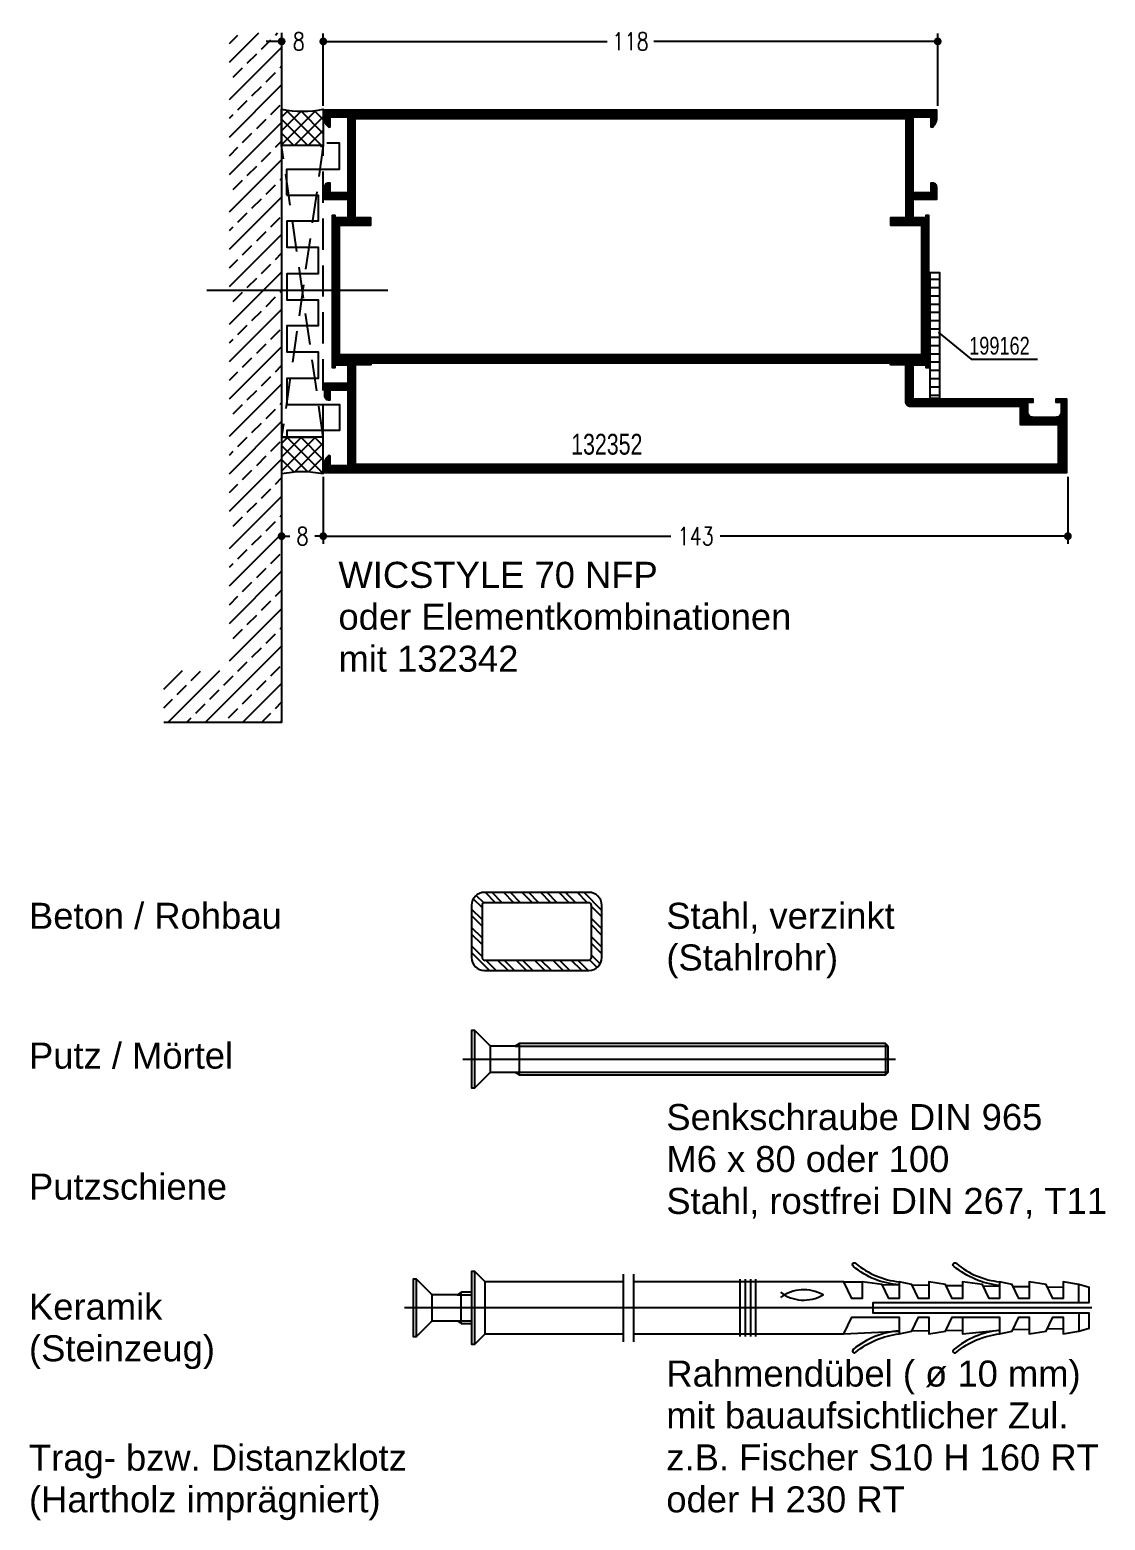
# Model space of a CAD drawing. Extents: x 14 to 197, y 22 to 250.
# Drawn here: x 94.1 to 197.4, y 21.8 to 164.9 of the extents above; entities that cross this region are included whole.
import ezdxf

# ---------------------------------------------------------------- set-up
doc = ezdxf.new("R2010")
doc.units = 0
doc.header["$LTSCALE"] = 6
for name, pattern in [('AUSGEZOGEN', [0]), ('CENTER', [50.8, 31.75, -6.35, 6.35, -6.35]), ('VERDECKT', [0.75, 0.5, -0.25])]:
    doc.linetypes.add(name, pattern=pattern)
doc.layers.get('0').update_dxf_attribs({"color": 4, "linetype": 'CONTINUOUS'})
doc.layers.get('Defpoints').update_dxf_attribs({"linetype": 'CONTINUOUS'})
for name, color, linetype in [('01TXT', 7, 'CONTINUOUS'), ('CENT_12', 40, 'CENTER'), ('CENT_25', 2, 'CENTER'), ('CONST18', 3, 'AUSGEZOGEN'), ('CONST25', 2, 'CONTINUOUS'), ('CONST35', 7, 'CONTINUOUS'), ('HIDE_18', 3, 'VERDECKT'), ('KH_PAR', 7, 'CONTINUOUS'), ('KH_SCH', 7, 'CONTINUOUS'), ('LLMASSE', 7, 'AUSGEZOGEN'), ('TEXT', 7, 'CONTINUOUS')]:
    doc.layers.add(name, color=color, linetype=linetype)
doc.styles.get("Standard").update_dxf_attribs({"font": 'simplex.shx', "width": 0.8})
doc.styles.add('SWISSCL', font='swisscl.ttf')
doc.styles.add('SWISSL', font='swissl.ttf')
doc.dimstyles.new('DOK-1ZU1-PUNKT', dxfattribs={"dimscale": 0, "dimtxt": 3, "dimasz": 1.5, "dimexe": 1.5, "dimexo": 0.6, "dimgap": 1.5, "dimtad": 0, "dimdsep": 46, "dimtxsty": 'Standard', "dimblk": 'PUNKT', "dimblk1": 'PUNKT', "dimblk2": 'PUNKT', "dimcen": 0, "dimclrd": 2, "dimclre": 2, "dimclrt": 7, "dimadec": 0, "dimazin": 0, "dimtfac": 0.7, "dimtdec": 4, "dimtofl": 0, "dimtmove": 0, "dimatfit": 3, "dimldrblk": 'PUNKT', "dimfxl": 1, "dimtolj": 1, "dimtzin": 0, "dimarcsym": 0})

# ---------------------------------------------------------------- blocks, each defined once
blk = doc.blocks.new('PUNKT')
at = {"color": 0, "linetype": 'CONTINUOUS'}
blk.add_line((-0.5, 0), (-1, 0), dxfattribs=at)
at = {"color": 0, "linetype": 'CONTINUOUS', "const_width": 0.5}
blk.add_lwpolyline([(-0.25, 0, 1), (0.25, 0, 1)], format="xyb", close=True, dxfattribs=at)
blk = doc.blocks.new('*D44')
at = {"layer": 'Defpoints', "color": 0, "transparency": 16777216}
for p in [(122.31, 122.3), (193.81, 122.3), (122.31, 116.3)]:
    blk.add_point(p, dxfattribs=at)
at = {"layer": 'LLMASSE', "color": 3, "lineweight": -2, "transparency": 16777216}
for p, q in [((122.31, 122), (122.31, 115.55)), ((193.81, 122), (193.81, 115.55)), ((123.06, 116.3), (155.69, 116.3)), ((193.06, 116.3), (160.43, 116.3))]:
    blk.add_line(p, q, dxfattribs=at)
at = {"layer": 'LLMASSE', "color": 3, "lineweight": -2, "transparency": 16777216, "xscale": 0.75, "yscale": 0.75, "zscale": 0.75, "rotation": 180}
blk.add_blockref('PUNKT', (122.31, 116.3), dxfattribs=at)
at = {"layer": 'LLMASSE', "color": 3, "lineweight": -2, "transparency": 16777216, "xscale": 0.75, "yscale": 0.75, "zscale": 0.75}
blk.add_blockref('PUNKT', (193.81, 116.3), dxfattribs=at)
at = {"layer": 'LLMASSE', "color": 3, "transparency": 16777216, "insert": (158.06, 116.3), "char_height": 1.7, "attachment_point": 5}
blk.add_mtext('\\A1;143', dxfattribs=at)
blk = doc.blocks.new('*X18')
for p, q in [((21.49, 197.12), (23.22, 198.85)), ((21.49, 196.49), (22.49, 197.49)), ((22.84, 197.85), (23.84, 198.85)), ((23.98, 197.85), (24.98, 198.85)), ((24.61, 197.85), (25.61, 198.85)), ((25.75, 197.85), (26.75, 198.85)), ((26.38, 197.85), (27.38, 198.85)), ((27.52, 197.85), (28.35, 198.69)), ((27.97, 197.68), (28.69, 198.4)), ((27.99, 196.55), (28.99, 197.55)), ((21.49, 195.35), (22.49, 196.35)), ((27.99, 195.92), (28.99, 196.92)), ((21.49, 194.73), (22.49, 195.73)), ((27.99, 194.78), (28.99, 195.78)), ((27.99, 194.16), (28.99, 195.16)), ((21.49, 193.58), (22.49, 194.58)), ((21.49, 192.96), (22.49, 193.96)), ((27.99, 193.01), (28.99, 194.01)), ((27.99, 192.39), (28.99, 193.39)), ((21.49, 191.82), (22.49, 192.82)), ((21.49, 191.19), (22.49, 192.19)), ((27.99, 191.24), (28.99, 192.24)), ((21.49, 190.05), (22.49, 191.05)), ((21.49, 189.42), (22.49, 190.42)), ((27.99, 190.62), (28.99, 191.62)), ((27.99, 189.48), (28.99, 190.48)), ((21.49, 188.28), (22.49, 189.28)), ((27.99, 188.85), (28.99, 189.85)), ((21.49, 187.66), (22.49, 188.66)), ((21.77, 186.8), (22.5, 187.52)), ((27.25, 186.35), (28.99, 188.08)), ((27.99, 187.71), (28.99, 188.71)), ((22.11, 186.52), (22.95, 187.35)), ((23.09, 186.35), (24.09, 187.35)), ((23.72, 186.35), (24.72, 187.35)), ((24.86, 186.35), (25.86, 187.35)), ((25.48, 186.35), (26.48, 187.35)), ((26.63, 186.35), (27.63, 187.35))]:
    blk.add_line(p, q)
blk = doc.blocks.new('*X25')
for p, q in [((25.3, 69.05), (28.55, 72.3)), ((25.3, 70.38), (27.22, 72.3)), ((25.3, 71.7), (25.9, 72.3)), ((29.3, 68.81), (25.81, 72.3)), ((26.55, 68.98), (29.3, 71.73)), ((29.3, 70.14), (27.14, 72.3)), ((29.3, 71.46), (28.46, 72.3)), ((27.79, 69), (25.3, 71.49)), ((26.48, 68.98), (25.3, 70.16)), ((27.89, 68.99), (29.3, 70.4)), ((25.33, 68.81), (25.3, 68.83)), ((29.07, 68.85), (29.3, 69.07))]:
    blk.add_line(p, q)
blk = doc.blocks.new('*D45')
at = {"layer": 'Defpoints', "color": 0, "transparency": 16777216}
for p in [(122.31, 122.3), (118.31, 119.43), (118.31, 116.3)]:
    blk.add_point(p, dxfattribs=at)
at = {"layer": 'LLMASSE', "color": 3, "lineweight": -2, "transparency": 16777216}
for p, q in [((122.31, 122), (122.31, 115.55)), ((118.31, 119.13), (118.31, 115.55)), ((119.06, 116.3), (119.11, 116.3)), ((121.56, 116.3), (121.51, 116.3))]:
    blk.add_line(p, q, dxfattribs=at)
at = {"layer": 'LLMASSE', "color": 3, "lineweight": -2, "transparency": 16777216, "xscale": 0.75, "yscale": 0.75, "zscale": 0.75, "rotation": 180}
blk.add_blockref('PUNKT', (118.31, 116.3), dxfattribs=at)
at = {"layer": 'LLMASSE', "color": 3, "lineweight": -2, "transparency": 16777216, "xscale": 0.75, "yscale": 0.75, "zscale": 0.75}
blk.add_blockref('PUNKT', (122.31, 116.3), dxfattribs=at)
at = {"layer": 'LLMASSE', "color": 3, "transparency": 16777216, "insert": (120.31, 116.3), "char_height": 1.7, "attachment_point": 5}
blk.add_mtext('\\A1;8', dxfattribs=at)
blk = doc.blocks.new('*D47')
at = {"layer": 'Defpoints', "color": 0, "transparency": 16777216}
for p in [(181.31, 163.8), (122.31, 157.3), (181.31, 157.3)]:
    blk.add_point(p, dxfattribs=at)
at = {"layer": 'LLMASSE', "color": 3, "lineweight": -2, "transparency": 16777216}
for p, q in [((122.31, 157.6), (122.31, 164.55)), ((123.06, 163.8), (149.57, 163.8)), ((180.56, 163.8), (154.05, 163.8)), ((181.31, 157.6), (181.31, 164.55))]:
    blk.add_line(p, q, dxfattribs=at)
at = {"layer": 'LLMASSE', "color": 3, "lineweight": -2, "transparency": 16777216, "xscale": 0.75, "yscale": 0.75, "zscale": 0.75, "rotation": 180}
blk.add_blockref('PUNKT', (122.31, 163.8), dxfattribs=at)
at = {"layer": 'LLMASSE', "color": 3, "lineweight": -2, "transparency": 16777216, "xscale": 0.75, "yscale": 0.75, "zscale": 0.75}
blk.add_blockref('PUNKT', (181.31, 163.8), dxfattribs=at)
at = {"layer": 'LLMASSE', "color": 3, "transparency": 16777216, "insert": (151.81, 163.8), "char_height": 1.7, "attachment_point": 5}
blk.add_mtext('\\A1;118', dxfattribs=at)
blk = doc.blocks.new('*D52')
at = {"layer": 'Defpoints', "color": 0, "transparency": 16777216}
for p in [(118.31, 164.61), (122.31, 163.8), (122.31, 157.3)]:
    blk.add_point(p, dxfattribs=at)
at = {"layer": 'LLMASSE', "color": 3, "lineweight": -2, "transparency": 16777216}
for p, q in [((117.56, 163.8), (116.81, 163.8)), ((118.31, 164.31), (118.31, 163.05)), ((122.31, 157.6), (122.31, 164.55)), ((123.06, 163.8), (123.81, 163.8))]:
    blk.add_line(p, q, dxfattribs=at)
at = {"layer": 'LLMASSE', "color": 3, "lineweight": -2, "transparency": 16777216, "xscale": 0.75, "yscale": 0.75, "zscale": 0.75}
blk.add_blockref('PUNKT', (118.31, 163.8), dxfattribs=at)
at = {"layer": 'LLMASSE', "color": 3, "lineweight": -2, "transparency": 16777216, "xscale": 0.75, "yscale": 0.75, "zscale": 0.75, "rotation": 180}
blk.add_blockref('PUNKT', (122.31, 163.8), dxfattribs=at)
at = {"layer": 'LLMASSE', "color": 3, "transparency": 16777216, "insert": (119.95, 163.8), "char_height": 1.7, "attachment_point": 5}
blk.add_mtext('\\A1;8', dxfattribs=at)
blk = doc.blocks.new('B-LL132352')
at = {"layer": 'KH_SCH'}
h = blk.add_hatch(dxfattribs=at)
h.set_pattern_fill('_U', color=256, scale=0.2, angle=-90, style=0, pattern_type=0)
h.set_pattern_definition([(270, (30.00978, 66.097), (0.2, -4e-17), [])])
edge = h.paths.add_edge_path()
edge.add_line((69.8, 0.2), (68.1, 0.2))
edge.add_arc((68.1, 2), 1.8, -135, -90, ccw=False)
edge.add_line((66.83, 0.73), (66.52, 1.03))
edge.add_line((66.52, 1.03), (66.63, 1.3))
edge.add_line((66.63, 1.3), (68.5, 1.3))
edge.add_line((68.5, 1.3), (68.5, 4.7))
edge.add_line((68.5, 4.7), (53.9, 4.7))
edge.add_line((53.9, 4.7), (53.9, 1.3))
edge.add_line((53.9, 1.3), (55.8, 1.3))
edge.add_line((55.8, 1.3), (55.8, 1))
edge.add_arc((55, 1), 0.8, -90, 0, ccw=False)
edge.add_line((55, 0.2), (52.7, 0.2))
edge.add_line((52.7, 0.2), (52.7, 4.7))
edge.add_line((52.7, 4.7), (49.1, 4.7))
edge.add_line((49.1, 4.7), (49.1, 2.3))
edge.add_line((49.1, 2.3), (49.6, 2.3))
edge.add_line((49.6, 2.3), (49.6, 1.7))
edge.add_line((49.6, 1.7), (20.4, 1.7))
edge.add_line((20.4, 1.7), (20.4, 2.3))
edge.add_line((20.4, 2.3), (20.9, 2.3))
edge.add_line((20.9, 2.3), (20.9, 4.7))
edge.add_line((20.9, 4.7), (17.3, 4.7))
edge.add_line((17.3, 4.7), (17.3, 0.2))
edge.add_line((17.3, 0.2), (15, 0.2))
edge.add_arc((15, 1), 0.8, -180, -90, ccw=False)
edge.add_line((14.2, 1), (14.2, 1.3))
edge.add_line((14.2, 1.3), (16.1, 1.3))
edge.add_line((16.1, 1.3), (16.1, 4.7))
edge.add_line((16.1, 4.7), (1.5, 4.7))
edge.add_line((1.5, 4.7), (1.5, 1.3))
edge.add_line((1.5, 1.3), (3.37, 1.3))
edge.add_line((3.37, 1.3), (3.48, 1.03))
edge.add_line((3.48, 1.03), (3.17, 0.73))
edge.add_arc((1.9, 2), 1.8, -90, -45, ccw=False)
edge.add_line((1.9, 0.2), (0.2, 0.2))
edge.add_line((0.2, 0.2), (0.2, 142.8))
edge.add_line((0.2, 142.8), (14.3, 142.8))
edge.add_line((14.3, 142.8), (14.3, 140.7))
edge.add_line((14.3, 140.7), (13.7, 140.7))
edge.add_line((13.7, 140.7), (13.7, 141.7))
edge.add_line((13.7, 141.7), (11.8, 141.7))
edge.add_arc((11.8, 140.7), 1, 90, 180)
edge.add_line((10.8, 140.7), (10.8, 136.3))
edge.add_arc((11.8, 136.3), 1, 180, 270)
edge.add_line((11.8, 135.3), (13.7, 135.3))
edge.add_line((13.7, 135.3), (13.7, 136.3))
edge.add_line((13.7, 136.3), (14.3, 136.3))
edge.add_line((14.3, 136.3), (14.3, 113.3))
edge.add_line((14.3, 113.3), (20.9, 113.3))
edge.add_line((20.9, 113.3), (20.9, 115.7))
edge.add_line((20.9, 115.7), (20.4, 115.7))
edge.add_line((20.4, 115.7), (20.4, 116.3))
edge.add_line((20.4, 116.3), (49.6, 116.3))
edge.add_line((49.6, 116.3), (49.6, 115.7))
edge.add_line((49.6, 115.7), (49.1, 115.7))
edge.add_line((49.1, 115.7), (49.1, 113.3))
edge.add_line((49.1, 113.3), (52.7, 113.3))
edge.add_line((52.7, 113.3), (52.7, 117.8))
edge.add_line((52.7, 117.8), (55, 117.8))
edge.add_arc((55, 117), 0.8, 0, 90, ccw=False)
edge.add_line((55.8, 117), (55.8, 116.7))
edge.add_line((55.8, 116.7), (53.9, 116.7))
edge.add_line((53.9, 116.7), (53.9, 113.3))
edge.add_line((53.9, 113.3), (68.5, 113.3))
edge.add_line((68.5, 113.3), (68.5, 116.7))
edge.add_line((68.5, 116.7), (66.63, 116.7))
edge.add_line((66.63, 116.7), (66.52, 116.97))
edge.add_line((66.52, 116.97), (66.83, 117.27))
edge.add_arc((68.1, 116), 1.8, 90, 135, ccw=False)
edge.add_line((68.1, 117.8), (69.8, 117.8))
edge.add_line((69.8, 117.8), (69.8, 0.2))
h.paths.add_polyline_path([(68.2, 111.9), (49.1, 111.9), (49.1, 108.9), (47.7, 108.9), (47.7, 114.9), (22.8, 114.9), (22.8, 3.1), (47.7, 3.1), (47.7, 9.1), (49.1, 9.1), (49.1, 6.1), (68.2, 6.1)], flags=16)
edge = h.paths.add_edge_path(flags=16)
edge.add_line((21.2, 9.1), (20.9, 9.1))
edge.add_line((20.9, 9.1), (20.9, 6.1))
edge.add_line((20.9, 6.1), (1.8, 6.1))
edge.add_line((1.8, 6.1), (1.8, 141.2))
edge.add_line((1.8, 141.2), (9.4, 141.2))
edge.add_line((9.4, 141.2), (9.4, 133.9))
edge.add_line((9.4, 133.9), (12.9, 133.9))
edge.add_line((12.9, 133.9), (12.9, 112.7))
edge.add_arc((13.7, 112.7), 0.8, 180, 270)
edge.add_line((13.7, 111.9), (20.9, 111.9))
edge.add_line((20.9, 111.9), (20.9, 108.9))
edge.add_line((20.9, 108.9), (21.2, 108.9))
edge.add_line((21.2, 108.9), (21.2, 9.1))
at = {"layer": 'KH_PAR'}
for points in [[(69.8, 0.2), (68.1, 0.2, -0.198912), (66.83, 0.73), (66.52, 1.03), (66.63, 1.3), (68.5, 1.3), (68.5, 4.7), (53.9, 4.7), (53.9, 1.3), (55.8, 1.3), (55.8, 1, -0.414214), (55, 0.2), (52.7, 0.2), (52.7, 4.7), (49.1, 4.7), (49.1, 2.3), (49.6, 2.3), (49.6, 1.7), (20.4, 1.7), (20.4, 2.3), (20.9, 2.3), (20.9, 4.7), (17.3, 4.7), (17.3, 0.2), (15, 0.2, -0.414214), (14.2, 1), (14.2, 1.3), (16.1, 1.3), (16.1, 4.7), (1.5, 4.7), (1.5, 1.3), (3.37, 1.3), (3.48, 1.03), (3.17, 0.73, -0.198912), (1.9, 0.2), (0.2, 0.2), (0.2, 142.8), (14.3, 142.8), (14.3, 140.7), (13.7, 140.7), (13.7, 141.7), (11.8, 141.7, 0.414214), (10.8, 140.7), (10.8, 136.3, 0.414214), (11.8, 135.3), (13.7, 135.3), (13.7, 136.3), (14.3, 136.3), (14.3, 113.3), (20.9, 113.3), (20.9, 115.7), (20.4, 115.7), (20.4, 116.3), (49.6, 116.3), (49.6, 115.7), (49.1, 115.7), (49.1, 113.3), (52.7, 113.3), (52.7, 117.8), (55, 117.8, -0.414214), (55.8, 117), (55.8, 116.7), (53.9, 116.7), (53.9, 113.3), (68.5, 113.3), (68.5, 116.7), (66.63, 116.7), (66.52, 116.97), (66.83, 117.27, -0.198912), (68.1, 117.8), (69.8, 117.8), (69.8, 0.2)], [(21.2, 9.1), (20.9, 9.1), (20.9, 6.1), (1.8, 6.1), (1.8, 141.2), (9.4, 141.2), (9.4, 133.9), (12.9, 133.9), (12.9, 112.7, 0.414214), (13.7, 111.9), (20.9, 111.9), (20.9, 108.9), (21.2, 108.9), (21.2, 9.1)]]:
    blk.add_lwpolyline(points, format="xyb", close=True, dxfattribs=at)
blk.add_lwpolyline([(68.2, 111.9), (49.1, 111.9), (49.1, 108.9), (47.7, 108.9), (47.7, 114.9), (22.8, 114.9), (22.8, 3.1), (47.7, 3.1), (47.7, 9.1), (49.1, 9.1), (49.1, 6.1), (68.2, 6.1), (68.2, 111.9)], close=True, dxfattribs=at)

msp = doc.modelspace()

# ---------------------------------------------------------------- hatches: boundary and pattern name
at = {"layer": 'CONST18'}
h = msp.add_hatch(dxfattribs=at)
h.set_pattern_fill('ANSI33,_I', color=256, scale=0.4, style=2)
h.set_pattern_definition([(45, (93.0115, -95.5722), (-1.79605, 1.79605), []), (45, (94.8075, -95.5722), (-1.79605, 1.79605), [1.27, -0.635])])
h.paths.add_polyline_path([(113.3115, 103.3995), (107.0115, 103.3995), (107.0115, 98.3995), (118.3115, 98.3995), (118.3115, 164.6126), (113.3115, 164.6126)])

# ---------------------------------------------------------------- linework, layer by layer
at = {"layer": 'CENT_12'}
msp.add_line((128.496, 139.8999), (111.1115, 139.8999), dxfattribs=at)
at = {"layer": 'CENT_25'}
msp.add_line((135.7, 66.0836), (177.25, 66.0836), dxfattribs=at)
for points in [[(151.1, 45.4586), (151.1, 38.9586)], [(152.1, 45.4586), (152.1, 38.9586)], [(196.1, 42.2086), (130.1, 42.2086)]]:
    msp.add_lwpolyline(points, dxfattribs=at)
at = {"layer": 'CONST18', "linetype": 'CONTINUOUS'}
for p, q in [((180.5615, 140.9647), (181.5115, 140.9647)), ((180.5615, 140.1709), (181.5115, 140.1709)), ((180.5615, 139.3772), (181.5115, 139.3772)), ((180.5615, 138.5834), (181.5115, 138.5834)), ((180.5615, 137.7897), (181.5115, 137.7897)), ((180.5615, 136.9959), (181.5115, 136.9959)), ((180.5615, 136.2022), (181.5115, 136.2022)), ((180.5615, 135.4084), (181.5115, 135.4084)), ((180.5615, 134.6147), (181.5115, 134.6147)), ((180.5615, 133.8209), (181.5115, 133.8209)), ((180.5615, 133.0272), (181.5115, 133.0272)), ((180.5615, 132.2334), (181.5115, 132.2334)), ((180.5615, 131.4397), (181.5115, 131.4397)), ((180.5615, 130.6459), (181.5115, 130.6459)), ((180.5615, 129.8522), (181.5115, 129.8522))]:
    msp.add_line(p, q, dxfattribs=at)
at = {"layer": 'CONST18'}
for points in [[(118.3115, 153.8), (118.3115, 157.3, 0.10490027), (122.3115, 157.3), (122.3115, 153.8)], [(118.3115, 125.8), (118.3115, 122.3, -0.10490027), (122.3115, 122.3), (122.3115, 125.8)]]:
    msp.add_lwpolyline(points, format="xyb", close=True, dxfattribs=at)
for points in [[(118.8115, 149.0347), (118.8115, 151.5347), (123.8615, 151.5347), (123.8615, 154.0347), (122.6364, 154.0347)], [(118.8115, 149.0347), (121.8115, 149.0347), (121.8115, 146.5347), (118.8115, 146.5347), (118.8115, 144.0347), (121.8115, 144.0347), (121.8115, 141.4847), (118.8115, 141.4847), (118.8115, 138.9847), (121.8115, 138.9847), (121.8115, 136.4847), (118.8115, 136.4847), (118.8115, 133.9847), (121.8115, 133.9847), (121.8115, 131.4347), (118.8115, 131.4347), (118.8115, 128.9347), (123.8615, 128.9347), (123.8615, 126.4347), (118.8115, 126.4347), (118.8115, 125.9347)]]:
    msp.add_lwpolyline(points, dxfattribs=at)
at = {"layer": 'CONST18', "linetype": 'CONTINUOUS', "extrusion": (0, 0, -1)}
msp.add_lwpolyline([(-180.5615, 141.5834), (-180.5615, 129.55), (-181.5115, 129.55), (-181.5115, 141.5834)], close=True, dxfattribs=at)
at = {"layer": 'CONST25'}
msp.add_lwpolyline([(118.3115, 164.6126), (118.3115, 98.3995), (107.0115, 98.3995)], dxfattribs=at)
at = {"layer": 'CONST35'}
for p, q in [((140.75, 67.3336), (176.55, 67.3336)), ((140.75, 64.8336), (176.55, 64.8336)), ((135.15, 43.4586), (136.55, 43.4586)), ((135.15, 40.9586), (136.55, 40.9586))]:
    msp.add_line(p, q, dxfattribs=at)
for points in [[(181.3538, 135.8741), (184.5356, 133.2837), (190.9013, 133.2837)], [(136.85, 63.3336), (136.85, 68.8336)], [(138.35, 64.8067), (138.35, 67.3606)], [(141.15, 64.5836), (141.15, 67.5836)], [(176.3, 67.5836), (176.3, 64.5836)], [(131.25, 39.4586), (131.25, 44.9586)], [(151.1, 44.7086), (137.85, 44.7086), (136.85, 45.7086), (136.55, 45.7086), (136.55, 38.7086), (136.85, 38.7086), (137.85, 39.7086), (151.1, 39.7086)], [(136.85, 38.7086), (136.85, 45.7086)], [(137.85, 39.7086), (137.85, 44.7086)], [(183.7, 41.3086), (187.25, 41.3086), (187.25, 39.7086), (188.4603, 39.9586), (189.1, 41.3086), (190.1, 41.3086), (190.1, 39.7086), (191.7103, 39.9586), (192.35, 41.3086), (193.35, 41.3086), (193.35, 39.7086), (194.85, 39.9586), (195.85, 40.257), (195.85, 41.7086), (175.1, 41.7086), (175.1, 42.7086), (195.85, 42.7086), (195.85, 44.1603), (194.85, 44.4586), (193.35, 44.7086), (193.35, 43.1086), (192.35, 43.1086), (191.7103, 44.4586), (190.1, 44.7086), (190.1, 43.1086), (189.1, 43.1086), (188.4603, 44.4586), (187.25, 44.7086), (187.25, 43.1086), (186.25, 43.1086), (185.6103, 44.4586), (183.7, 44.7086), (183.7, 43.1086), (182.7, 43.1086), (182.0603, 44.4586), (180.45, 44.7086), (180.45, 43.1086), (179.45, 43.1086), (178.8103, 44.4586), (177.6, 44.7086), (177.6, 43.1086), (176.6, 43.1086), (175.9603, 44.4586), (174.05, 44.7086), (174.05, 43.1086), (173.05, 43.1086), (172.2918, 44.7086), (152.1, 44.7086)], [(162.35, 39.4586), (162.35, 44.9586)], [(162.85, 39.4586), (162.85, 44.9586)], [(163.35, 39.4586), (163.35, 44.9586)], [(163.85, 39.4586), (163.85, 44.9586)], [(172.2918, 44.7086), (174.05, 44.7086)], [(175.9603, 44.4586), (177.6, 44.434)], [(178.8307, 44.4156), (180.45, 44.3913)], [(182.104, 44.3665), (183.7, 44.3425)], [(194.85, 42.7086), (194.85, 44.4586)], [(132.75, 40.9317), (132.75, 43.4856)], [(135.55, 40.7086), (135.55, 43.7086)], [(185.6794, 44.3128), (187.25, 44.2893)], [(188.5498, 44.2698), (190.1, 44.2465)], [(191.8231, 44.2207), (193.35, 44.1978)], [(194.85, 41.7086), (194.85, 39.9586)], [(152.1, 39.7086), (172.2918, 39.7086), (173.05, 41.3086), (177.6, 41.3086), (177.6, 39.7086), (178.8103, 39.9586), (179.45, 41.3086), (180.45, 41.3086), (180.45, 39.7086), (182.0603, 39.9586), (182.7, 41.3086), (183.7, 41.3086), (183.7, 39.7086), (187.2119, 40.0566)], [(182.104, 40.0508), (183.7, 40.0748)], [(188.5498, 40.1475), (190.1, 40.1708)], [(191.8231, 40.1966), (193.35, 40.2195)], [(172.2918, 39.7086), (177.6, 39.9832)], [(178.8307, 40.0017), (180.45, 40.026)]]:
    msp.add_lwpolyline(points, dxfattribs=at)
for points in [[(147.8, 82.1), (137.8, 82.1, 0.41421356), (136.55, 80.85), (136.55, 75.85, 0.41421356), (137.8, 74.6), (147.8, 74.6, 0.41421356), (149.05, 75.85), (149.05, 80.85, 0.41421356)], [(147.8, 81.1), (137.8, 81.1, 0.41421356), (137.55, 80.85), (137.55, 75.85, 0.41421356), (137.8, 75.6), (147.8, 75.6, 0.41421356), (148.05, 75.85), (148.05, 80.85, 0.41421356)], [(176.55, 67.3336), (176.3, 67.5836), (141.15, 67.5836), (140.75, 67.3336), (138.4743, 67.3336, -0.19891237), (138.2621, 67.4215), (136.85, 68.8336), (136.55, 68.8336), (136.55, 63.3336), (136.85, 63.3336), (138.2621, 64.7458, -0.19891237), (138.4743, 64.8336), (140.75, 64.8336), (141.15, 64.5836), (176.3, 64.5836), (176.55, 64.8336)]]:
    msp.add_lwpolyline(points, format="xyb", close=True, dxfattribs=at)
for points in [[(177.6, 44.434, -0.16322078), (173.2275, 46.1885, -1.32708046), (173.45, 46.4586, 0.14601278), (177.6, 44.7086)], [(187.2119, 44.3607, -0.14601278), (182.8775, 46.1885, -1.32708046), (183.1, 46.4586, 0.14601278), (187.25, 44.7086)], [(136.55, 43.7086), (135.55, 43.7086), (135.15, 43.4586), (132.8743, 43.4586, -0.19891237), (132.6621, 43.5465), (131.25, 44.9586), (130.95, 44.9586), (130.95, 39.4586), (131.25, 39.4586), (132.6621, 40.8708, -0.19891237), (132.8743, 40.9586), (135.15, 40.9586), (135.55, 40.7086), (136.55, 40.7086)], [(166.2, 43.7026, 0.30155906), (170.3, 43.4526, 0.30155906), (166.2, 43.2026)], [(177.6, 39.9832, 0.16322078), (173.2275, 38.2288, 1.32708046), (173.45, 37.9586, -0.14601278), (177.6, 39.7086)], [(187.2119, 40.0566, 0.14601278), (182.8775, 38.2288, 1.32708046), (183.1, 37.9586, -0.14601278), (187.25, 39.7086)]]:
    msp.add_lwpolyline(points, format="xyb", dxfattribs=at)
at = {"layer": 'HIDE_18'}
msp.add_lwpolyline([(122.3115, 153.8), (118.3115, 153.8), (118.3115, 125.8), (122.3115, 125.8), (122.3115, 153.8), (118.3115, 125.8), (122.3115, 125.8), (118.3115, 153.8)], dxfattribs=at)

# ---------------------------------------------------------------- block references
at = {"extrusion": (0, 0, -1), "xscale": 0.5, "yscale": 0.5, "zscale": -0.5, "rotation": 90}
msp.add_blockref('B-LL132352', (-122.3115, 122.3), dxfattribs=at)
at = {"layer": 'CONST35'}
for p in [(93.0094, 84.8335), (93.0115, 53.5)]:
    msp.add_blockref('*X25', p, dxfattribs=at)
at = {"layer": 'CONST35', "rotation": 90}
msp.add_blockref('*X18', (335.4, 53.115), dxfattribs=at)

# ---------------------------------------------------------------- texts
at = {"layer": '01TXT', "color": 1, "style": 'SWISSL'}
for s, p in [('WICSTYLE 70 NFP', (123.7678, 111.3364)), ('oder Elementkombinationen', (123.7678, 107.3114)), ('mit 132342', (123.7678, 103.2864)), ('Beton / Rohbau', (94.05, 78.6)), ('Stahl, verzinkt ', (155.25, 78.6)), ('(Stahlrohr)', (155.25, 74.6)), ('Putz / Mörtel', (94.05, 65.1776)), ('Senkschraube DIN 965', (155.25, 59.2776)), ('M6 x 80 oder 100', (155.25, 55.2526)), ('Putzschiene', (94.05, 52.6)), ('Stahl, rostfrei DIN 267, T11', (155.25, 51.2276)), ('Keramik', (94.05, 41.0776)), ('(Steinzeug)', (94.05, 37.0776)), ('Rahmendübel ( ø 10 mm)', (155.25, 34.6526)), ('mit bauaufsichtlicher Zul.', (155.25, 30.6276)), ('Trag- bzw. Distanzklotz ', (94.05, 26.5776)), ('z.B. Fischer S10 H 160 RT', (155.25, 26.6026)), ('(Hartholz imprägniert)', (94.05, 22.5776)), ('oder H 230 RT', (155.25, 22.5776))]:
    msp.add_text(s, height=2.5, dxfattribs=at).set_placement(p)
at = {"layer": 'TEXT', "color": 1, "linetype": 'Continuous', "style": 'SWISSCL'}
for s, height, p in [('199162', 1.7, (184.3296, 133.7366)), ('132352', 2, (146.1127, 124.1273))]:
    msp.add_text(s, height=height, dxfattribs=at).set_placement(p)

# ---------------------------------------------------------------- dimensions: what is measured, and where the dimension line sits
at = {"layer": 'LLMASSE'}
for base, p1, p2, picture, middle in [((122.3115, 163.7991), (118.3115, 164.6126), (122.3115, 157.3), '*D52', (119.955, 163.7991)), ((118.3115, 116.3029), (122.3115, 122.3), (118.3115, 119.4252), '*D45', (120.3115, 116.3029))]:
    dim = msp.add_linear_dim(base=base, p1=p1, p2=p2, dimstyle='DOK-1ZU1-PUNKT', override={"dimscale": 0.5, "dimtxt": 3.4, "dimlfac": 2, "dimclrd": 3, "dimclre": 3, "dimclrt": 3}, dxfattribs=at)
    dim.commit()
    dim.dimension.update_dxf_attribs({"geometry": picture, "text_midpoint": middle, "dimtype": 160})
for base, p1, p2, picture, middle in [((181.3115, 163.7991), (122.3115, 157.3), (181.3115, 157.3), '*D47', (151.8115, 163.7991)), ((122.3115, 116.3029), (193.8115, 122.3), (122.3115, 122.3), '*D44', (158.0615, 116.3029))]:
    dim = msp.add_linear_dim(base=base, p1=p1, p2=p2, dimstyle='DOK-1ZU1-PUNKT', override={"dimscale": 0.5, "dimtxt": 3.4, "dimlfac": 2, "dimclrd": 3, "dimclre": 3, "dimclrt": 3}, dxfattribs=at)
    dim.commit()
    dim.dimension.update_dxf_attribs({"geometry": picture, "text_midpoint": middle})

doc.saveas('drawing.dxf')
